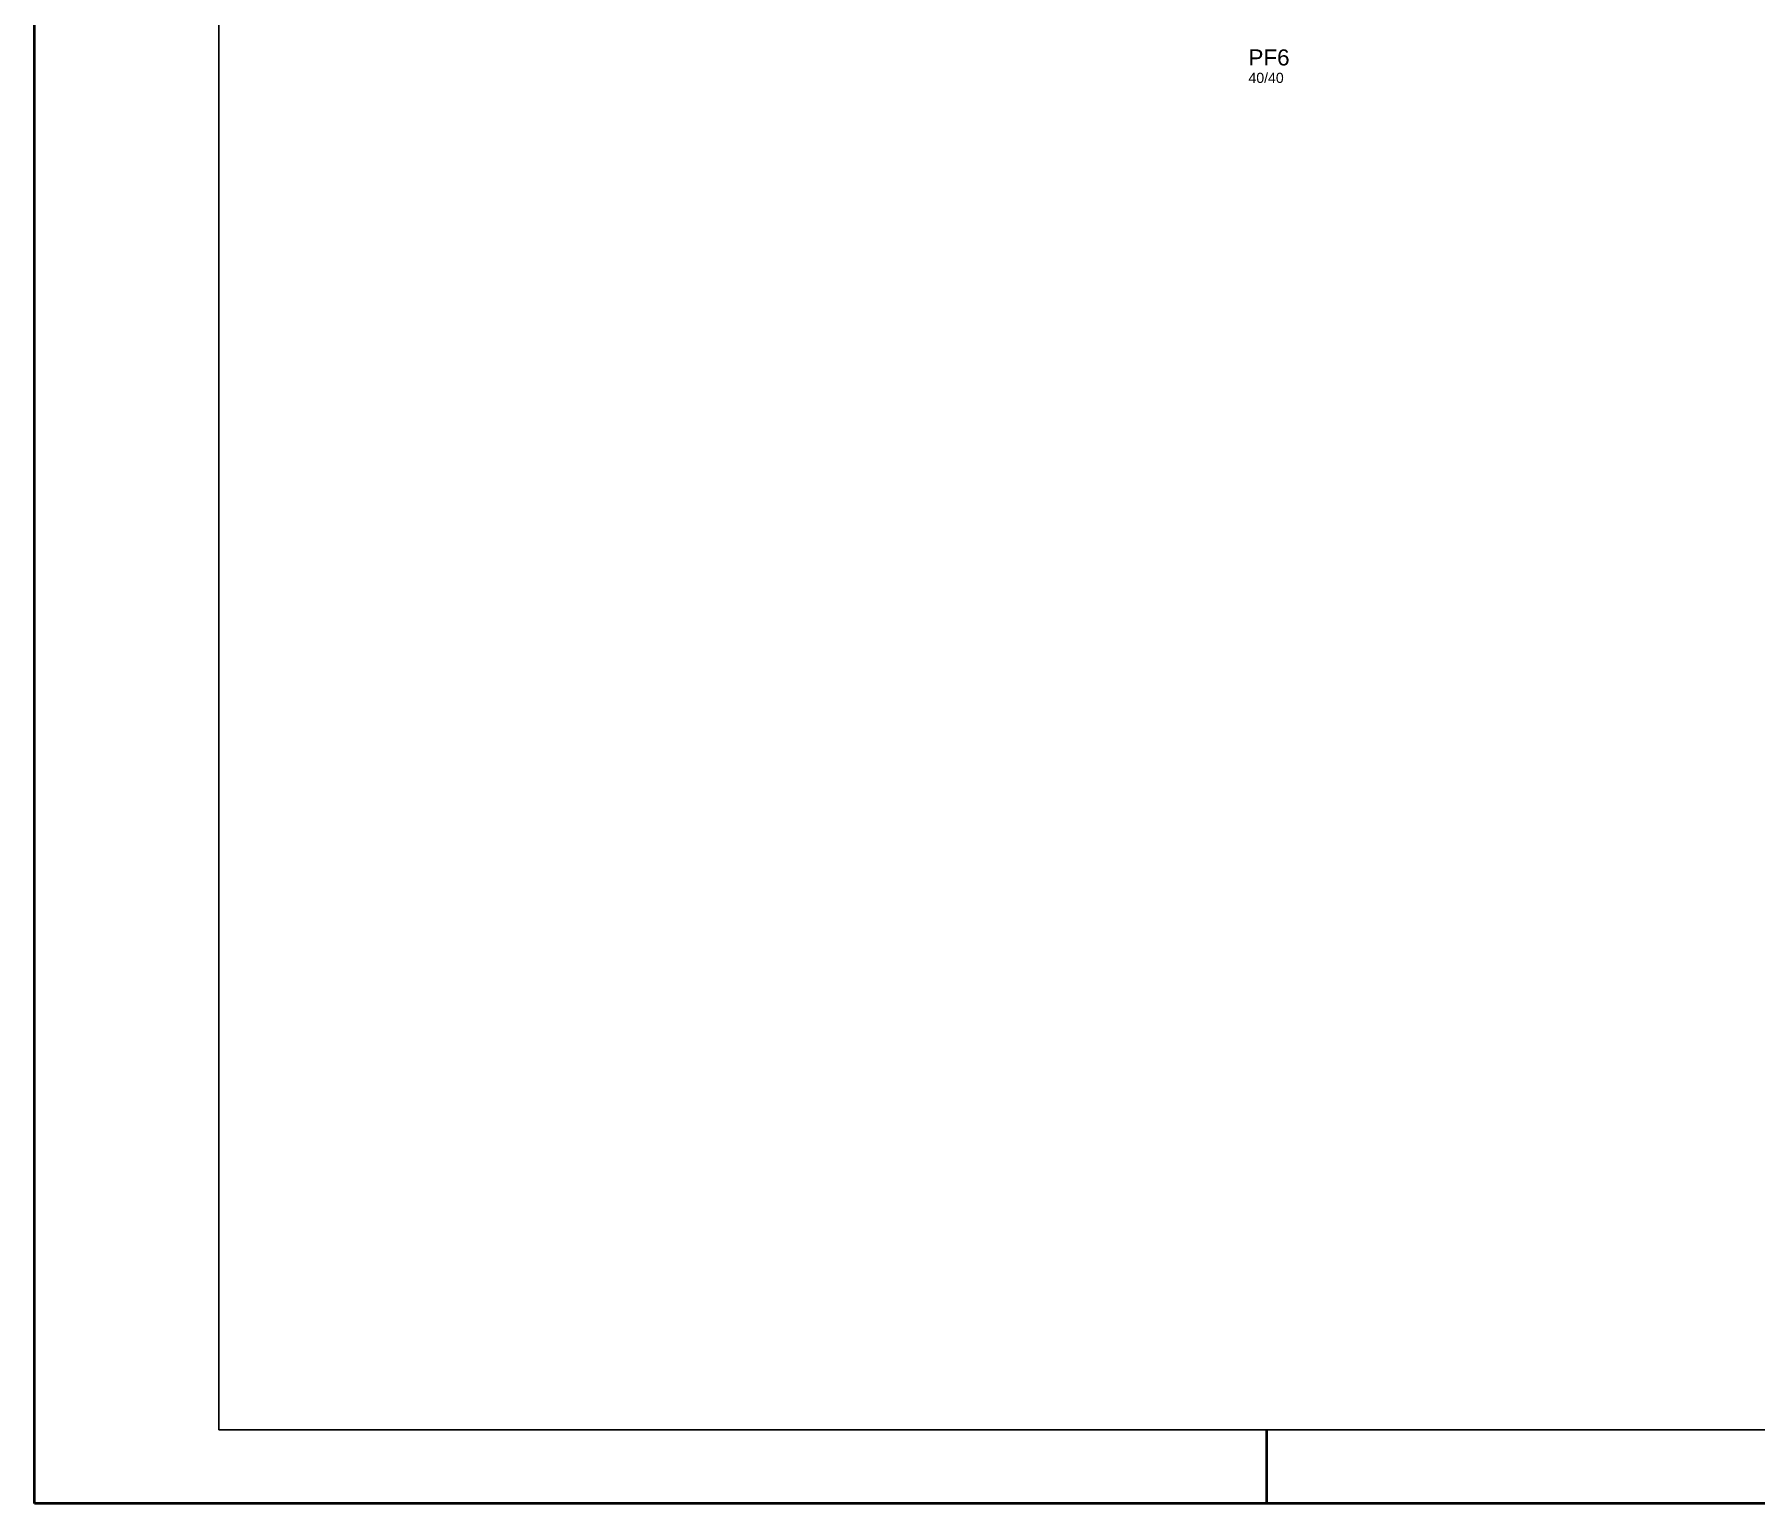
# Model space of a CAD drawing. Extents: x 18655 to 161354, y 153625 to 209880.
# Drawn here: x 18655 to 20532, y 205100 to 206702 of the extents above; entities that cross this region are included whole.
import ezdxf

# ---------------------------------------------------------------- set-up
doc = ezdxf.new("R2010")
doc.units = 0
doc.layers.get('0').update_dxf_attribs({"linetype": 'CONTINUOUS'})
doc.layers.add('FOLHA', color=255, linetype='CONTINUOUS', lineweight=40)
doc.layers.add('MTH-DIM-PILAR', color=3, linetype='CONTINUOUS')
doc.layers.add('MTH-TIT1-PILAR', color=5, linetype='CONTINUOUS')
doc.styles.add('TQS_ARIAL', font='arial.ttf')

msp = doc.modelspace()

# ---------------------------------------------------------------- linework, layer by layer
at = {"color": 30}
for p, q in [((18855.69, 205180.82), (18855.69, 209799.92)), ((24239.28, 205180.82), (18855.69, 205180.82))]:
    msp.add_line(p, q, dxfattribs=at)
at = {"layer": 'FOLHA'}
for p, q in [((18654.51, 205100.34), (18654.51, 209880.4)), ((19998.39, 205100.34), (19998.39, 205180.82)), ((24319.75, 205100.34), (18654.51, 205100.34))]:
    msp.add_line(p, q, dxfattribs=at)

# ---------------------------------------------------------------- texts
at = {"layer": 'MTH-DIM-PILAR', "linetype": 'Continuous', "style": 'TQS_ARIAL'}
msp.add_text('40/40', height=11, dxfattribs=at).set_placement((19978.48, 206648.95))
at = {"layer": 'MTH-TIT1-PILAR', "linetype": 'Continuous', "style": 'TQS_ARIAL'}
msp.add_text('PF6', height=17.5, dxfattribs=at).set_placement((19978.48, 206667.95))

doc.saveas('drawing.dxf')
